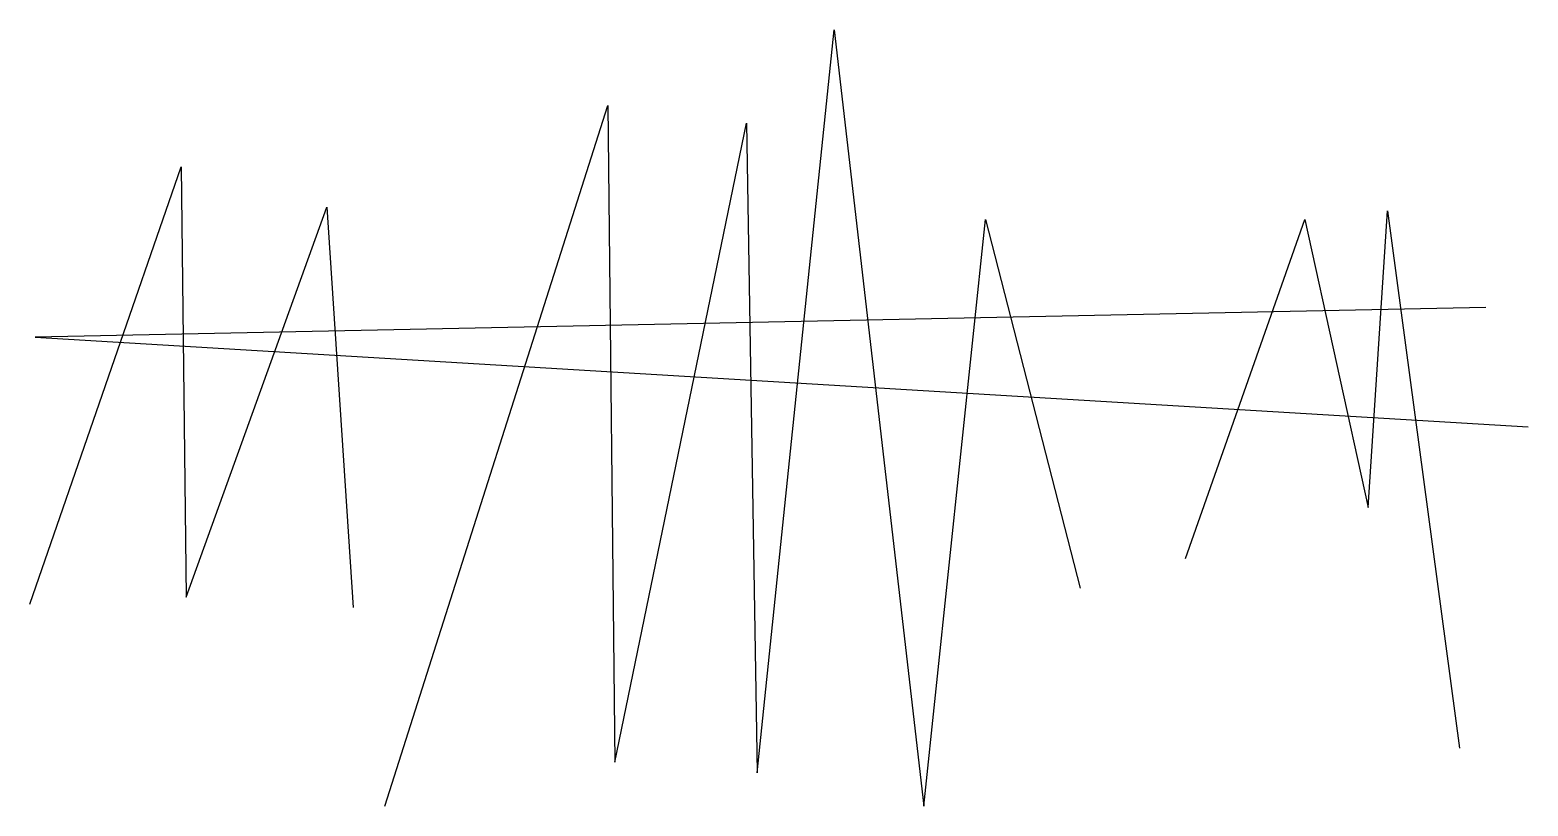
# Model space of a CAD drawing. Extents: x 111 to 642, y 138 to 414.
import ezdxf

# ---------------------------------------------------------------- set-up
doc = ezdxf.new("R2010")
doc.units = 0
doc.layers.get('0').update_dxf_attribs({"linetype": 'CONTINUOUS'})

msp = doc.modelspace()

# ---------------------------------------------------------------- linework, layer by layer
for points in [[(236.84, 138.43), (315.91, 386.76), (318.4, 153.99), (365.1, 380.53), (368.84, 150.25), (396.23, 413.52), (427.99, 138.43), (449.78, 346.3), (483.41, 215.6)], [(111.06, 210), (164.61, 364.98), (166.48, 212.49), (216.29, 350.66), (225.63, 208.76)], [(520.76, 226.18), (563.1, 346.3), (585.52, 244.23), (592.37, 349.42), (617.9, 158.96)], [(627.24, 315.18), (112.93, 304.6), (642.18, 272.86)]]:
    msp.add_lwpolyline(points)

doc.saveas('drawing.dxf')
